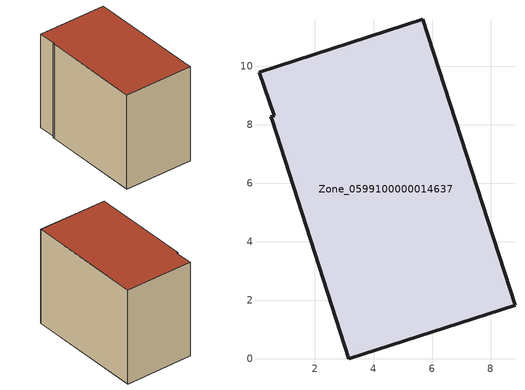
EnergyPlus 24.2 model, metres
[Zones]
Zone_0599100000014637
 floor ground (C_G): 0.49,8.27 0.61,8.3 0.09,9.78 5.68,11.6 8.83,1.83 3.15,0 0.53,8.14 z3.85
 wall outside (C_F): 0.53,8.14 3.15,0 8.83,1.83 5.68,11.6 0.09,9.78 0.61,8.3 0.49,8.27 0.53,8.14 z3.85:12.16
 roof outside (C_R): 0.61,8.3 0.49,8.27 0.53,8.14 3.15,0 8.83,1.83 5.68,11.6 0.09,9.78 z12.16
[BUILDING]
Pand.0599100000014637: North Axis=0; Terrain=City; Loads Convergence Tolerance Value=0.04; Temperature Convergence Tolerance Value=0.4; Solar Distribution=FullExterior; Maximum Number of Warmup Days=25; Minimum Number of Warmup Days=1
[Site:Location]
Rotterdam.The.Hague.AP_ZH_NLD Design_Conditions: Latitude=51.96; Longitude=4.45; Time Zone=1; Elevation=-4.5
[SITE:GROUNDTEMPERATURE:BUILDINGSURFACE]
18, 18, 18, 18, 18, 18, 18, 18, 18, 18, 18, 18
[MATERIAL] Thermal Absorptance=0.9; Solar Absorptance=0.7; Visible Absorptance=0.7
Name | Roughness | Thickness | Conductivity | Density | Specific Heat
G.TI.1946-1964 | MediumSmooth | 0.15 | 1 | 540 | 1210
F.TI.1946-1964 | Rough | 0.3 | 0.857143 | 1920 | 840
R.TI.1946-1964 | MediumRough | 0.2 | 0.277778 | 1500 | 1000
[CONSTRUCTION]
C_G: G.TI.1946-1964
C_F: F.TI.1946-1964
C_R: R.TI.1946-1964
[ZONE]
Zone_0599100000014637: Type=1; Multiplier=1; Ceiling Height=Autocalculate; Volume=Autocalculate; Floor Area=autocalculate; Part of Total Floor Area=Yes
[ZONEINFILTRATION:DESIGNFLOWRATE]
Infil_Zone_0599100000014637: Zone or ZoneList or Space or SpaceList=Zone_0599100000014637; Schedule=AlwaysOn; Design Flow Rate Calculation Method=Flow/Area; Flow Rate per Floor Area=0.003; Constant Term Coefficient=1; Temperature Term Coefficient=0; Velocity Term Coefficient=0; Velocity Squared Term Coefficient=0
[HVACTEMPLATE:ZONE:IDEALLOADSAIRSYSTEM]
Zone_0599100000014637: Maximum Heating Supply Air Temperature=50; Minimum Cooling Supply Air Temperature=13; Maximum Heating Supply Air Humidity Ratio=0.0156; Minimum Cooling Supply Air Humidity Ratio=0.0077; Heating Limit=NoLimit; Cooling Limit=NoLimit; Dehumidification Control Type=ConstantSensibleHeatRatio; Cooling Sensible Heat Ratio=0.7; Dehumidification Setpoint=60; Humidification Control Type=None; Humidification Setpoint=30; Outdoor Air Method=None; Outdoor Air Flow Rate per Person=0.00944; Outdoor Air Flow Rate per Zone Floor Area=0; Outdoor Air Flow Rate per Zone=0; Demand Controlled Ventilation Type=None; Outdoor Air Economizer Type=NoEconomizer; Heat Recovery Type=None; Sensible Heat Recovery Effectiveness=0.7; Latent Heat Recovery Effectiveness=0.65
[ZONECONTROL:THERMOSTAT]
ThermostatControl_Zone_0599100000014637: Zone or ZoneList=Zone_0599100000014637; Control Type Schedule=DualSetpointControlType; Control 1=Thermostat_Zone_0599100000014637; Temperature Difference Between Cutout And Setpoint=0
[THERMOSTATSETPOINT:DUALSETPOINT]
Thermostat_Zone_0599100000014637: Heating Setpoint Temperature Schedule=HeatingSetpoint_Zone_0599100000014637; Cooling Setpoint Temperature Schedule=CoolingSetpoint_Zone_0599100000014637
[SCHEDULE:COMPACT]
HeatingSetpoint_Zone_0599100000014637: Through: 12/31, For: AllDays, Until: 24:00, 21
CoolingSetpoint_Zone_0599100000014637: Through: 12/31, For: AllDays, Until: 24:00, 24
DualSetpointControlType: Through: 12/31, For: AllDays, Until: 24:00, 4
AlwaysOn: Through: 12/31, For: AllDays, Until: 24:00, 1
